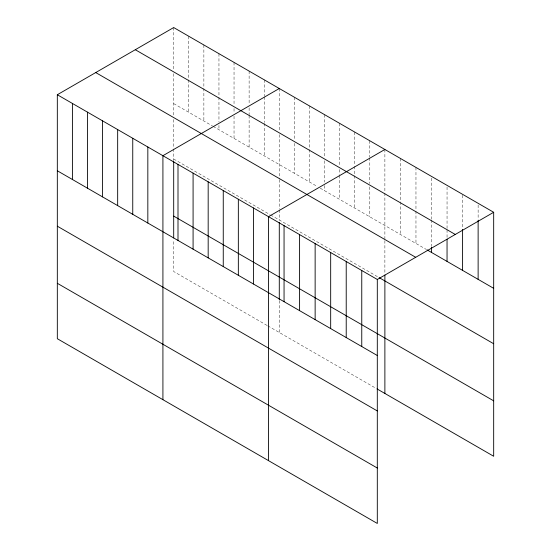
<?xml version="1.0" encoding="UTF-8"?>
<svg xmlns="http://www.w3.org/2000/svg" width="551" height="551" viewBox="0 0 551 551"><rect width="100%" height="100%" fill="white"/><g stroke="black" fill="none" stroke-linecap="round" stroke-linejoin="round"><path stroke-width="0.41" stroke-dasharray="2.75 2.07" d="M173.696 103.595L212.486 125.986M213.203 126.399L317.362 186.534M320.234 188.194L426.329 249.445M173.696 159.012L269.949 214.58M270.672 215L378.42 277.201M267.077 325.441L173.696 271.526L173.696 239.616M267.8 325.855L376.264 388.476M478.13 205.02L478.13 219.546M462.592 195.192L462.592 228.52M447.047 187.078L447.047 228.94M447.047 229.795L447.047 237.488M431.509 178.104L431.509 219.112M431.509 219.973L431.509 246.455M415.964 167.421L415.964 210.145M415.964 210.999L415.964 243.466M400.425 158.447L400.425 234.492M384.88 149.479L384.88 192.196M384.88 193.05L384.88 239.795M384.88 240.635L384.88 273.379M369.797 140.767L369.797 157.001M369.797 157.855L369.797 183.49M369.797 186.906L369.797 216.812M354.713 132.061L354.713 165.383M354.713 166.237L354.713 174.777M354.713 175.631L354.713 208.099M339.63 123.348L339.63 166.071M339.63 169.488L339.63 174.612M339.63 175.466L339.63 199.393M324.546 114.642L324.546 157.359M324.546 160.775L324.546 182.14M324.546 185.556L324.546 190.68M309.462 105.93L309.462 148.653M309.462 149.507L309.462 181.975M294.372 97.224L294.372 139.94M294.372 143.363L294.372 173.262M279.288 88.511L279.288 131.234M279.288 134.651L279.288 178.827M279.288 179.667L279.288 209.056M279.288 209.897L279.288 219.973M279.288 300.584L279.288 332.487M264.204 79.805L264.204 96.039M264.204 96.893L264.204 122.522M264.204 123.376L264.204 155.843M249.121 71.093L249.121 104.414M249.121 107.838L249.121 114.67M249.121 115.524L249.121 147.138M234.037 62.387L234.037 105.103M234.037 108.526L234.037 112.797M234.037 116.213L234.037 138.425M218.954 53.674L218.954 96.397M218.954 97.251L218.954 122.033M218.954 125.449L218.954 129.719M203.87 44.968L203.87 121.013M188.779 36.256L188.779 78.979M188.779 79.833L188.779 112.301M173.696 27.55L173.696 70.273M173.696 73.689L173.696 116.185M173.696 119.546L173.696 148.095M173.696 148.935L173.696 160.692"/><path stroke-width="0.83" d="M57.325 94.738L377.304 279.474L377.304 523.45L57.325 338.713L57.325 94.738L173.696 27.55L493.675 212.287L493.675 456.262L376.98 388.889M279.288 88.511L162.917 155.699L162.917 399.675M384.88 149.479L268.509 216.66L268.509 460.643M377.304 279.474L493.675 212.287M135.298 49.721L455.271 234.457M427.066 249.872L493.675 288.331M95.729 72.567L415.702 257.303M379.136 277.621L493.675 343.748M173.696 216.109L493.675 400.846M57.325 170.776L377.304 355.512M57.325 226.199L377.304 410.936M57.325 283.297L377.304 468.033M478.13 220.4L478.13 279.357M462.592 229.374L462.592 270.383M447.047 239.196L447.047 261.408M431.509 247.309L431.509 252.434M384.88 275.059L384.88 393.455M361.759 270.5L361.759 346.545M346.221 261.525L346.221 337.57M330.676 252.551L330.676 328.596M315.138 243.583L315.138 319.621M299.592 234.609L299.592 310.654M284.054 225.635L284.054 301.679M279.288 222.494L279.288 299.744M253.426 207.954L253.426 283.992M238.342 199.242L238.342 275.286M223.258 190.536L223.258 266.581M208.175 181.823L208.175 257.868M193.084 173.117L193.084 249.162M178.001 164.412L178.001 240.45M173.696 161.533L173.696 237.942M147.833 146.993L147.833 223.031M132.75 138.28L132.75 214.325M117.666 129.575L117.666 205.613M102.582 120.862L102.582 196.907M87.499 112.156L87.499 188.194M72.408 103.443L72.408 179.488"/></g></svg>
